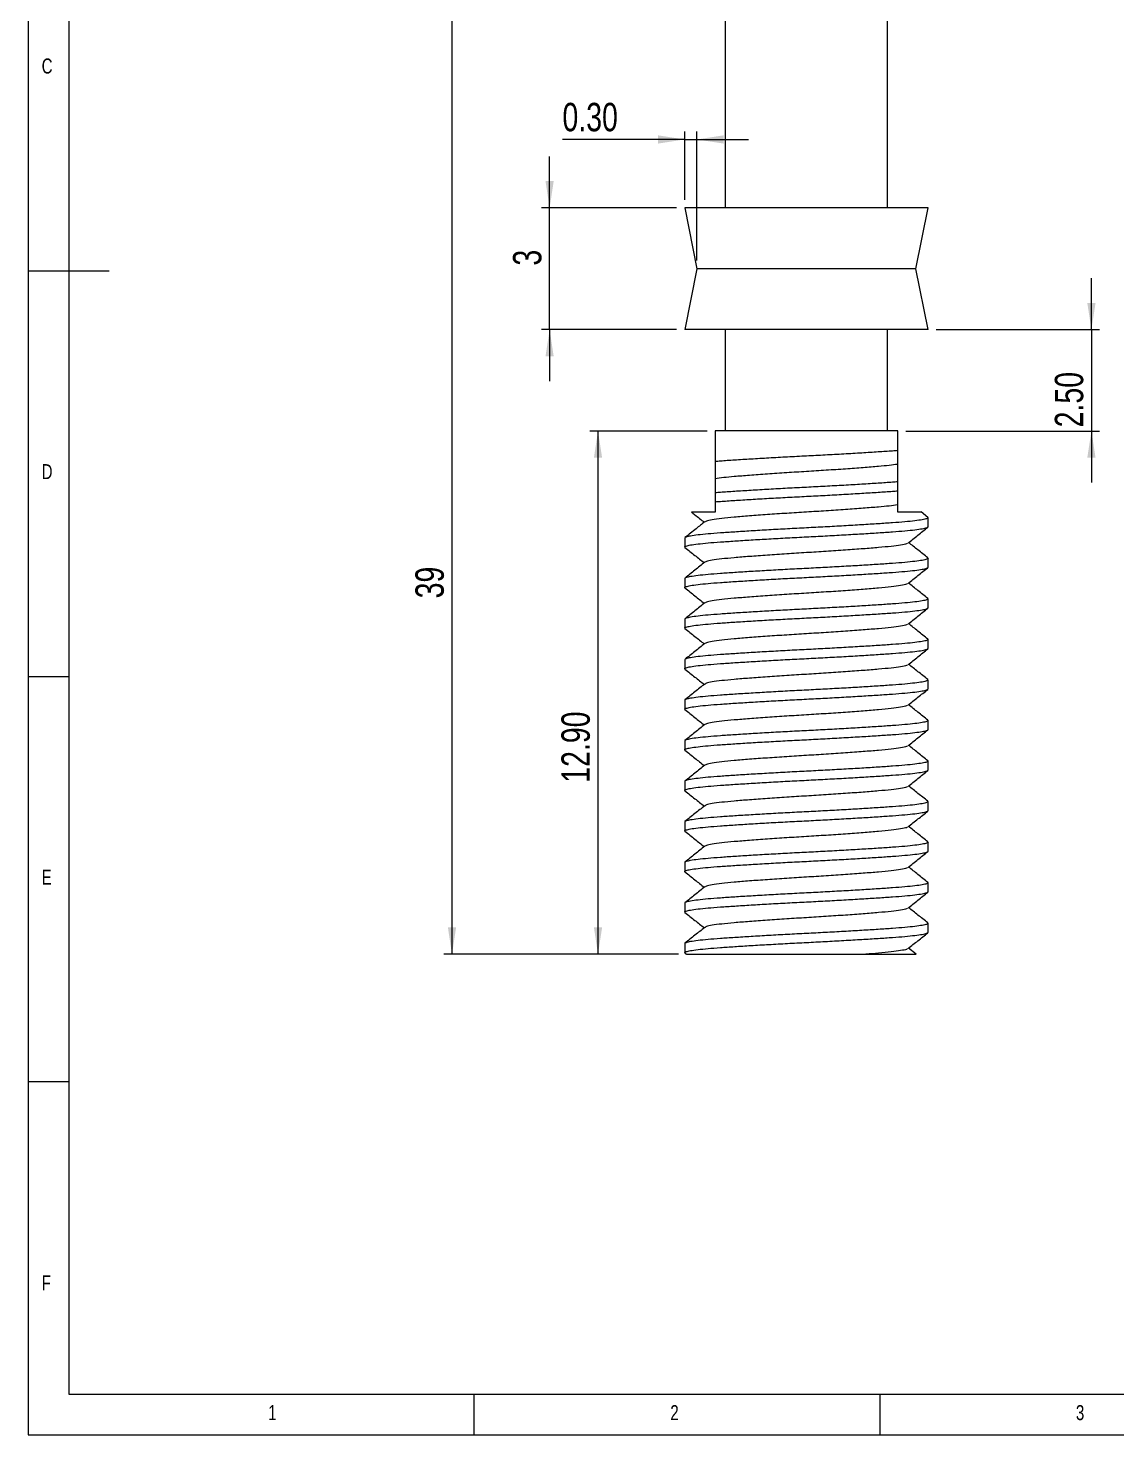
# Model space of a CAD drawing. Header units: millimetres. Extents: x 5 to 415, y 5 to 292.
# Drawn here: x 5 to 139.2, y 5 to 178.4 of the extents above; entities that cross this region are included whole.
import ezdxf

# ---------------------------------------------------------------- set-up
doc = ezdxf.new("R2010")
doc.units = ezdxf.units.MM
doc.styles.add('SLDTEXTSTYLE0', font='TXT', dxfattribs={"width": 0.75})
doc.dimstyles.new('SLDDIMSTYLE0', dxfattribs={"dimtxt": 3.5, "dimasz": 3.302, "dimexe": 0, "dimexo": 0.0625, "dimgap": 0.875, "dimtad": 1, "dimlfac": 0.2, "dimrnd": 1e-09, "dimzin": 4, "dimdsep": 46, "dimtxsty": 'SLDTEXTSTYLE0', "dimsah": 1, "dimcen": 0.09, "dimadec": 0, "dimazin": 1, "dimtfac": 1, "dimtofl": 0, "dimtmove": 0, "dimatfit": 3, "dimfxl": 1, "dimfrac": 2, "dimtolj": 1, "dimtzin": 12, "dimarcsym": 0})
doc.dimstyles.new('SLDDIMSTYLE1', dxfattribs={"dimtxt": 3.5, "dimasz": 3.302, "dimexe": 0, "dimexo": 0.0625, "dimgap": 0.875, "dimtad": 1, "dimlfac": 0.2, "dimrnd": 1e-09, "dimzin": 4, "dimdsep": 46, "dimtxsty": 'SLDTEXTSTYLE0', "dimsah": 1, "dimcen": 0.09, "dimadec": 0, "dimazin": 1, "dimtfac": 1, "dimtmove": 0, "dimatfit": 0, "dimfxl": 1, "dimfrac": 2, "dimtolj": 1, "dimtzin": 12, "dimarcsym": 0})
doc.dimstyles.new('SLDDIMSTYLE2', dxfattribs={"dimtxt": 3.5, "dimasz": 3.302, "dimexe": 0, "dimexo": 0.0625, "dimgap": 0.875, "dimtad": 1, "dimlfac": 0.2, "dimrnd": 1e-09, "dimzin": 12, "dimdsep": 46, "dimtxsty": 'SLDTEXTSTYLE0', "dimsah": 1, "dimcen": 0.09, "dimadec": 0, "dimazin": 3, "dimtfac": 1, "dimtmove": 0, "dimatfit": 0, "dimfxl": 1, "dimfrac": 2, "dimtolj": 1, "dimtzin": 12, "dimarcsym": 0})
doc.dimstyles.new('SLDDIMSTYLE3', dxfattribs={"dimtxt": 3.5, "dimasz": 3.302, "dimexe": 0, "dimexo": 0.0625, "dimgap": 0.875, "dimtad": 1, "dimlfac": 0.2, "dimrnd": 1e-09, "dimzin": 12, "dimdsep": 46, "dimtxsty": 'SLDTEXTSTYLE0', "dimsah": 1, "dimcen": 0.09, "dimadec": 0, "dimazin": 3, "dimtfac": 1, "dimtofl": 0, "dimtmove": 0, "dimatfit": 3, "dimfxl": 1, "dimfrac": 2, "dimtolj": 1, "dimtzin": 12, "dimarcsym": 0})

# ---------------------------------------------------------------- blocks, each defined once
blk = doc.blocks.new('_D')
at = {"color": 7, "linetype": 'Continuous', "lineweight": 0}
for p, q in [((88.69, 128.75), (74.25, 128.75)), ((75.25, 128.75), (75.25, 64.25)), ((85.16, 64.25), (74.25, 64.25))]:
    blk.add_line(p, q, dxfattribs=at)
for points in [[(75.25, 128.75), (74.75, 125.45), (75.76, 125.45)], [(75.25, 64.25), (75.76, 67.55), (74.75, 67.55)]]:
    blk.add_solid(points, dxfattribs=at)
at = {"color": 7, "linetype": 'Continuous', "lineweight": 0, "insert": (70.74, 85.39, -9.15), "char_height": 3.5, "attachment_point": 1, "rotation": 90, "style": 'SLDTEXTSTYLE0'}
blk.add_mtext('12.90', dxfattribs=at)
blk = doc.blocks.new('_D_1')
at = {"color": 7, "linetype": 'Continuous', "lineweight": 0}
for p, q in [((136.08, 141.25), (136.08, 147.6)), ((116.94, 141.25), (137.08, 141.25)), ((136.08, 141.25), (136.08, 128.75)), ((113.19, 128.75), (137.08, 128.75)), ((136.08, 128.75), (136.08, 122.4))]:
    blk.add_line(p, q, dxfattribs=at)
for points in [[(136.08, 141.25), (136.59, 144.55), (135.57, 144.55)], [(136.08, 128.75), (135.57, 125.45), (136.59, 125.45)]]:
    blk.add_solid(points, dxfattribs=at)
at = {"color": 7, "linetype": 'Continuous', "lineweight": 0, "insert": (131.57, 129.2, -9.15), "char_height": 3.5, "attachment_point": 1, "rotation": 90, "style": 'SLDTEXTSTYLE0'}
blk.add_mtext('2.50', dxfattribs=at)
blk = doc.blocks.new('_D_2')
at = {"color": 7, "linetype": 'Continuous', "lineweight": 0}
for p, q in [((69.29, 156.25), (69.29, 162.6)), ((84.94, 156.25), (68.29, 156.25)), ((69.29, 141.25), (69.29, 156.25)), ((84.94, 141.25), (68.29, 141.25)), ((69.29, 141.25), (69.29, 134.9))]:
    blk.add_line(p, q, dxfattribs=at)
for points in [[(69.29, 156.25), (69.79, 159.55), (68.78, 159.55)], [(69.29, 141.25), (68.78, 137.95), (69.79, 137.95)]]:
    blk.add_solid(points, dxfattribs=at)
at = {"color": 7, "linetype": 'Continuous', "lineweight": 0, "insert": (64.77, 149.14, -9.15), "char_height": 3.5, "attachment_point": 1, "rotation": 90, "style": 'SLDTEXTSTYLE0'}
blk.add_mtext('3', dxfattribs=at)
blk = doc.blocks.new('_D_3')
at = {"color": 7, "linetype": 'Continuous', "lineweight": 0}
for p, q in [((85.94, 157.25), (85.94, 165.69)), ((87.44, 149.75), (87.44, 165.69)), ((85.94, 164.69), (70.87, 164.69)), ((85.94, 164.69), (87.44, 164.69)), ((87.44, 164.69), (93.79, 164.69))]:
    blk.add_line(p, q, dxfattribs=at)
for points in [[(85.94, 164.69), (82.64, 165.2), (82.64, 164.18)], [(87.44, 164.69), (90.75, 164.18), (90.75, 165.2)]]:
    blk.add_solid(points, dxfattribs=at)
at = {"color": 7, "linetype": 'Continuous', "lineweight": 0, "insert": (70.87, 169.2, -9.15), "char_height": 3.5, "attachment_point": 1, "style": 'SLDTEXTSTYLE0'}
blk.add_mtext('0.30', dxfattribs=at)
blk = doc.blocks.new('_D_5')
at = {"color": 7, "linetype": 'Continuous', "lineweight": 0}
for p, q in [((88.94, 259.25), (56.25, 259.25)), ((57.25, 259.25), (57.25, 64.25)), ((85.16, 64.25), (56.25, 64.25))]:
    blk.add_line(p, q, dxfattribs=at)
for points in [[(57.25, 259.25), (56.75, 255.95), (57.76, 255.95)], [(57.25, 64.25), (57.76, 67.55), (56.75, 67.55)]]:
    blk.add_solid(points, dxfattribs=at)
at = {"color": 7, "linetype": 'Continuous', "lineweight": 0, "insert": (52.74, 108.12, -9.15), "char_height": 3.5, "attachment_point": 1, "rotation": 90, "style": 'SLDTEXTSTYLE0'}
blk.add_mtext('39', dxfattribs=at)

msp = doc.modelspace()

# ---------------------------------------------------------------- linework, layer by layer
at = {"color": 7, "linetype": 'Continuous', "lineweight": 0}
for p, q in [((5, 292), (5, 5)), ((10, 287), (10, 10)), ((5, 148.5), (15, 148.5)), ((5, 98.5), (10, 98.5)), ((10, 48.5), (5, 48.5)), ((10, 10), (410, 10)), ((60, 5), (60, 10)), ((110, 10), (110, 5)), ((5, 5), (415, 5))]:
    msp.add_line(p, q, dxfattribs=at)
at = {"color": 7, "linetype": 'Continuous', "lineweight": 15}
for p, q in [((90.944, 258.253), (90.944, 156.253)), ((110.944, 156.253), (110.944, 258.253)), ((85.944, 156.253), (87.444, 148.753)), ((115.944, 156.253), (85.944, 156.253)), ((114.444, 148.753), (115.944, 156.253)), ((87.444, 148.753), (85.944, 141.253)), ((114.444, 148.753), (87.444, 148.753)), ((115.944, 141.253), (114.444, 148.753)), ((115.944, 141.253), (85.944, 141.253)), ((90.944, 141.253), (90.944, 128.753)), ((110.944, 128.753), (110.944, 141.253)), ((112.194, 128.753), (89.694, 128.753)), ((89.694, 128.753), (89.694, 125.028)), ((112.194, 126.373), (112.194, 128.753)), ((112.194, 121.373), (112.194, 122.478)), ((89.694, 121.132), (89.694, 120.028)), ((112.194, 118.753), (112.194, 119.634)), ((115.914, 118.103), (115.085, 118.767)), ((115.944, 116.95), (115.944, 118.055)), ((85.944, 115.555), (85.944, 114.45)), ((115.944, 111.95), (115.944, 113.055)), ((85.944, 110.555), (85.944, 109.45)), ((115.944, 106.95), (115.944, 108.055)), ((85.944, 105.555), (85.944, 104.45)), ((115.944, 101.95), (115.944, 103.055)), ((85.944, 100.555), (85.944, 99.45)), ((115.944, 96.95), (115.944, 98.055)), ((85.944, 95.555), (85.944, 94.45)), ((115.944, 91.95), (115.944, 93.055)), ((85.944, 90.555), (85.944, 89.45)), ((115.944, 86.95), (115.944, 88.055)), ((85.944, 85.555), (85.944, 84.45)), ((115.944, 81.95), (115.944, 83.055)), ((85.944, 80.555), (85.944, 79.45)), ((115.944, 76.95), (115.944, 78.055)), ((85.944, 75.555), (85.944, 74.45)), ((115.944, 71.95), (115.944, 73.055)), ((85.944, 70.555), (85.944, 69.45)), ((115.944, 66.95), (115.944, 68.055)), ((85.944, 65.555), (85.944, 64.45)), ((85.99, 64.39), (86.178, 64.239)), ((114.464, 64.265), (113.545, 65.003))]:
    msp.add_line(p, q, dxfattribs=at)
for points, knots in [([(89.694, 125.028), (89.905, 125.044), (90.641, 125.099), (92.081, 125.196), (94.096, 125.323), (96.298, 125.453), (98.602, 125.58), (100.944, 125.7), (103.285, 125.82), (105.589, 125.948), (107.791, 126.078), (109.806, 126.205), (111.246, 126.302), (111.982, 126.357), (112.194, 126.373)], [0, 0, 0, 0, 0.0369711, 0.1284221, 0.2216009, 0.3153702, 0.408549, 0.5, 0.591451, 0.6846298, 0.7783991, 0.8715779, 0.9630289, 1, 1, 1, 1]), ([(89.694, 125.028), (89.694, 124.755), (89.694, 124.227), (89.694, 123.5), (89.694, 123.081), (89.694, 122.871)], [0, 0, 0, 0, 0.3479972, 0.6736927, 1, 1, 1, 1]), ([(112.194, 124.634), (112.194, 124.807), (112.194, 125.134), (112.194, 125.732), (112.194, 126.159), (112.194, 126.373)], [0, 0, 0, 0, 0.3608198, 0.6800415, 1, 1, 1, 1]), ([(112.194, 124.634), (111.86, 124.59), (111.198, 124.502), (109.77, 124.369), (107.977, 124.226), (105.783, 124.065), (103.403, 123.904), (100.944, 123.753), (98.484, 123.602), (96.104, 123.44), (93.91, 123.279), (92.117, 123.136), (90.689, 123.004), (90.027, 122.916), (89.694, 122.871)], [0, 0, 0, 0, 0.073692, 0.1460001, 0.2336346, 0.323, 0.4123655, 0.5, 0.5876345, 0.677, 0.7663654, 0.8539999, 0.926308, 1, 1, 1, 1]), ([(112.194, 122.478), (112.194, 122.75), (112.194, 123.278), (112.194, 124.006), (112.194, 124.424), (112.194, 124.634)], [0, 0, 0, 0, 0.3479972, 0.6736927, 1, 1, 1, 1]), ([(89.694, 122.871), (89.694, 122.698), (89.694, 122.372), (89.694, 121.774), (89.694, 121.346), (89.694, 121.132)], [0, 0, 0, 0, 0.3608198, 0.6800415, 1, 1, 1, 1]), ([(112.194, 122.478), (111.982, 122.462), (111.246, 122.406), (109.806, 122.31), (107.791, 122.182), (105.589, 122.053), (103.285, 121.925), (100.944, 121.805), (98.602, 121.685), (96.298, 121.557), (94.096, 121.428), (92.081, 121.3), (90.641, 121.203), (89.905, 121.148), (89.694, 121.132)], [0, 0, 0, 0, 0.0369711, 0.1284221, 0.2216009, 0.3153702, 0.408549, 0.5, 0.591451, 0.6846298, 0.7783991, 0.8715779, 0.9630289, 1, 1, 1, 1]), ([(89.694, 120.028), (89.905, 120.044), (90.641, 120.099), (92.081, 120.196), (94.096, 120.323), (96.298, 120.453), (98.602, 120.58), (100.944, 120.7), (103.285, 120.82), (105.589, 120.948), (107.791, 121.078), (109.806, 121.205), (111.246, 121.302), (111.982, 121.357), (112.194, 121.373)], [0, 0, 0, 0, 0.0369711, 0.1284221, 0.2216009, 0.3153702, 0.408549, 0.5, 0.591451, 0.6846298, 0.7783991, 0.8715779, 0.9630289, 1, 1, 1, 1]), ([(89.694, 120.028), (89.694, 119.807), (89.694, 119.365), (89.694, 118.957), (89.694, 118.753)], [0, 0, 0, 0, 0.4998091, 1, 1, 1, 1]), ([(112.194, 119.634), (112.194, 119.807), (112.194, 120.134), (112.194, 120.732), (112.194, 121.159), (112.194, 121.373)], [0, 0, 0, 0, 0.3608198, 0.6800415, 1, 1, 1, 1]), ([(115.87, 118.104), (115.901, 118.088), (116.007, 118.031), (115.808, 117.935), (115.276, 117.807), (114.359, 117.678), (113.12, 117.55), (111.593, 117.43), (109.808, 117.31), (107.791, 117.182), (105.589, 117.053), (103.285, 116.925), (100.944, 116.805), (98.602, 116.685), (96.298, 116.557), (94.096, 116.428), (92.079, 116.3), (90.294, 116.18), (88.768, 116.06), (87.526, 115.932), (86.619, 115.803), (86.049, 115.675), (85.978, 115.595), (85.944, 115.555)], [0, 0, 0, 0, 0.0197412, 0.06814297, 0.11745917, 0.16708793, 0.21640413, 0.2648059, 0.31320767, 0.36252387, 0.41215263, 0.46146883, 0.5098706, 0.55827237, 0.60758857, 0.65721733, 0.70653353, 0.7549353, 0.80333707, 0.85265327, 0.90228203, 0.95159823, 1, 1, 1, 1]), ([(86.788, 118.749), (86.924, 118.64), (87.442, 118.225), (87.96, 117.809), (88.342, 117.503)], [0, 0, 0, 0, 0.2614968, 1, 1, 1, 1]), ([(89.694, 118.753), (89.254, 118.753), (88.363, 118.753), (87.463, 118.753), (86.882, 118.753), (86.822, 118.753), (86.792, 118.753)], [0, 0, 0, 0, 0.2491225, 0.5054693, 0.7546033, 1, 1, 1, 1]), ([(112.194, 119.634), (111.86, 119.59), (111.198, 119.502), (109.77, 119.369), (107.977, 119.226), (105.783, 119.065), (103.403, 118.904), (100.944, 118.753), (98.484, 118.602), (96.104, 118.44), (93.911, 118.279), (92.003, 118.128), (90.43, 117.976), (89.272, 117.815), (88.592, 117.675), (88.505, 117.593), (88.472, 117.563)], [0, 0, 0, 0, 0.0628082, 0.12443683, 0.1991283, 0.27529508, 0.35146186, 0.42615334, 0.50084481, 0.57701159, 0.65317837, 0.72786985, 0.80256132, 0.8787281, 0.95489488, 1, 1, 1, 1]), ([(115.074, 118.753), (115.083, 118.753), (115.146, 118.753), (114.862, 118.753), (114.227, 118.753), (113.311, 118.753), (112.568, 118.753), (112.194, 118.753)], [0, 0, 0, 0, 0.0462258, 0.3098869, 0.5820236, 0.7889769, 1, 1, 1, 1]), ([(86.018, 114.401), (85.987, 114.418), (85.88, 114.474), (86.079, 114.57), (86.611, 114.698), (87.528, 114.828), (88.767, 114.956), (90.294, 115.075), (92.079, 115.195), (94.096, 115.323), (96.298, 115.453), (98.602, 115.58), (100.944, 115.7), (103.285, 115.82), (105.589, 115.948), (107.791, 116.078), (109.808, 116.205), (111.593, 116.325), (113.12, 116.445), (114.362, 116.573), (115.268, 116.703), (115.838, 116.83), (115.909, 116.911), (115.944, 116.95)], [0, 0, 0, 0, 0.0198563, 0.0682524, 0.1175628, 0.1671857, 0.2164961, 0.2648922, 0.3132883, 0.3625987, 0.4122217, 0.4615321, 0.5099282, 0.5583242, 0.6076347, 0.6572576, 0.706568, 0.7549641, 0.8033602, 0.8526706, 0.9022935, 0.9516039, 1, 1, 1, 1]), ([(88.416, 117.562), (88.06, 117.276), (87.246, 116.624), (86.433, 115.971), (85.975, 115.604)], [0, 0, 0, 0, 0.4375407, 1, 1, 1, 1]), ([(113.473, 114.945), (113.879, 115.271), (114.693, 115.923), (115.506, 116.576), (115.913, 116.902)], [0, 0, 0, 0, 0.4999358, 1, 1, 1, 1]), ([(113.417, 114.944), (113.384, 114.913), (113.297, 114.831), (112.616, 114.69), (111.458, 114.529), (109.884, 114.378), (107.976, 114.227), (105.784, 114.065), (103.403, 113.904), (100.944, 113.753), (98.484, 113.602), (96.104, 113.44), (93.911, 113.279), (92.003, 113.128), (90.43, 112.976), (89.272, 112.815), (88.594, 112.675), (88.507, 112.594), (88.475, 112.565)], [0, 0, 0, 0, 0.0397062, 0.1061012, 0.1724962, 0.2376051, 0.3027141, 0.3691091, 0.4355041, 0.500613, 0.565722, 0.6321169, 0.6985119, 0.7636209, 0.8287298, 0.8951248, 0.9615198, 1, 1, 1, 1]), ([(115.914, 113.103), (115.507, 113.43), (114.717, 114.063), (113.928, 114.696), (113.545, 115.003)], [0, 0, 0, 0, 0.5154533, 1, 1, 1, 1]), ([(115.87, 113.104), (115.901, 113.088), (116.007, 113.031), (115.808, 112.935), (115.276, 112.807), (114.359, 112.678), (113.12, 112.55), (111.593, 112.43), (109.808, 112.31), (107.791, 112.182), (105.589, 112.053), (103.285, 111.925), (100.944, 111.805), (98.602, 111.685), (96.298, 111.557), (94.096, 111.428), (92.079, 111.3), (90.294, 111.18), (88.768, 111.06), (87.526, 110.932), (86.619, 110.803), (86.049, 110.675), (85.978, 110.595), (85.944, 110.555)], [0, 0, 0, 0, 0.0198296, 0.068227, 0.1175388, 0.1671631, 0.2164748, 0.2648722, 0.3132696, 0.3625814, 0.4122056, 0.4615174, 0.5099148, 0.5583122, 0.607624, 0.6572482, 0.70656, 0.7549574, 0.8033548, 0.8526666, 0.9022908, 0.9516026, 1, 1, 1, 1]), ([(85.974, 114.402), (86.381, 114.076), (87.17, 113.443), (87.96, 112.81), (88.342, 112.503)], [0, 0, 0, 0, 0.515391, 1, 1, 1, 1]), ([(86.017, 109.401), (85.987, 109.418), (85.88, 109.474), (86.079, 109.57), (86.611, 109.698), (87.528, 109.828), (88.767, 109.956), (90.294, 110.075), (92.079, 110.195), (94.096, 110.323), (96.298, 110.453), (98.602, 110.58), (100.944, 110.7), (103.285, 110.82), (105.589, 110.948), (107.791, 111.078), (109.808, 111.205), (111.593, 111.325), (113.12, 111.445), (114.362, 111.573), (115.268, 111.703), (115.838, 111.83), (115.909, 111.911), (115.944, 111.95)], [0, 0, 0, 0, 0.0197978, 0.0681967, 0.1175101, 0.167136, 0.2164493, 0.2648483, 0.3132473, 0.3625607, 0.4121865, 0.4614999, 0.5098989, 0.5582979, 0.6076112, 0.6572371, 0.7065505, 0.7549494, 0.8033484, 0.8526618, 0.9022877, 0.951601, 1, 1, 1, 1]), ([(88.418, 112.564), (88.011, 112.237), (87.198, 111.585), (86.384, 110.932), (85.977, 110.606)], [0, 0, 0, 0, 0.499935, 1, 1, 1, 1]), ([(113.473, 109.945), (113.879, 110.271), (114.693, 110.923), (115.507, 111.576), (115.913, 111.902)], [0, 0, 0, 0, 0.4999356, 1, 1, 1, 1]), ([(85.974, 109.402), (86.381, 109.076), (87.17, 108.443), (87.96, 107.81), (88.342, 107.503)], [0, 0, 0, 0, 0.5153733, 1, 1, 1, 1]), ([(113.417, 109.944), (113.384, 109.913), (113.297, 109.831), (112.616, 109.69), (111.458, 109.529), (109.884, 109.378), (107.976, 109.227), (105.784, 109.065), (103.403, 108.904), (100.944, 108.753), (98.484, 108.602), (96.104, 108.44), (93.911, 108.279), (92.003, 108.128), (90.43, 107.976), (89.272, 107.815), (88.594, 107.675), (88.507, 107.594), (88.475, 107.565)], [0, 0, 0, 0, 0.03971773, 0.10611399, 0.17251026, 0.23762046, 0.30273067, 0.36912693, 0.43552319, 0.5006334, 0.56574361, 0.63213987, 0.69853613, 0.76364634, 0.82875655, 0.89515281, 0.96154907, 1, 1, 1, 1]), ([(115.913, 108.104), (115.506, 108.43), (114.717, 109.063), (113.928, 109.696), (113.545, 110.003)], [0, 0, 0, 0, 0.5155402, 1, 1, 1, 1]), ([(115.869, 108.105), (115.9, 108.088), (116.007, 108.031), (115.808, 107.935), (115.276, 107.807), (114.359, 107.678), (113.12, 107.55), (111.593, 107.43), (109.808, 107.31), (107.791, 107.182), (105.589, 107.053), (103.285, 106.925), (100.944, 106.805), (98.602, 106.685), (96.298, 106.557), (94.096, 106.428), (92.079, 106.3), (90.294, 106.18), (88.768, 106.06), (87.526, 105.932), (86.619, 105.803), (86.049, 105.675), (85.978, 105.595), (85.944, 105.555)], [0, 0, 0, 0, 0.01995996, 0.06835093, 0.11765613, 0.16727381, 0.216579, 0.26496997, 0.31336094, 0.36266614, 0.41228382, 0.46158901, 0.50997998, 0.55837095, 0.60767615, 0.65729383, 0.70659902, 0.75498999, 0.80338096, 0.85268616, 0.90230383, 0.95160903, 1, 1, 1, 1]), ([(88.418, 107.564), (88.012, 107.237), (87.198, 106.585), (86.385, 105.933), (85.978, 105.606)], [0, 0, 0, 0, 0.4999364, 1, 1, 1, 1]), ([(86.017, 104.401), (85.986, 104.418), (85.88, 104.474), (86.079, 104.57), (86.611, 104.698), (87.528, 104.828), (88.767, 104.956), (90.294, 105.075), (92.079, 105.195), (94.096, 105.323), (96.298, 105.453), (98.602, 105.58), (100.944, 105.7), (103.285, 105.82), (105.589, 105.948), (107.791, 106.078), (109.808, 106.205), (111.593, 106.325), (113.12, 106.445), (114.362, 106.573), (115.268, 106.703), (115.838, 106.83), (115.909, 106.911), (115.944, 106.95)], [0, 0, 0, 0, 0.0197743, 0.0681745, 0.117489, 0.1671161, 0.2164306, 0.2648308, 0.3132309, 0.3625454, 0.4121725, 0.461487, 0.5098872, 0.5582873, 0.6076018, 0.6572289, 0.7065434, 0.7549436, 0.8033437, 0.8526583, 0.9022853, 0.9515999, 1, 1, 1, 1]), ([(113.472, 104.944), (113.879, 105.27), (114.692, 105.923), (115.506, 106.575), (115.913, 106.902)], [0, 0, 0, 0, 0.499935, 1, 1, 1, 1]), ([(85.974, 104.402), (86.38, 104.076), (87.17, 103.443), (87.96, 102.81), (88.342, 102.503)], [0, 0, 0, 0, 0.5153795, 1, 1, 1, 1]), ([(113.416, 104.943), (113.383, 104.913), (113.296, 104.831), (112.616, 104.69), (111.458, 104.529), (109.884, 104.378), (107.976, 104.227), (105.784, 104.065), (103.403, 103.904), (100.944, 103.753), (98.484, 103.602), (96.104, 103.44), (93.911, 103.279), (92.003, 103.128), (90.43, 102.976), (89.272, 102.815), (88.593, 102.675), (88.506, 102.594), (88.474, 102.564)], [0, 0, 0, 0, 0.03955187, 0.1059334, 0.17231493, 0.23741068, 0.30250644, 0.36888797, 0.4352695, 0.50036525, 0.56546101, 0.63184254, 0.69822407, 0.76331982, 0.82841558, 0.89479711, 0.96117863, 1, 1, 1, 1]), ([(115.913, 103.104), (115.506, 103.43), (114.717, 104.063), (113.927, 104.696), (113.545, 105.003)], [0, 0, 0, 0, 0.5156015, 1, 1, 1, 1]), ([(115.869, 103.105), (115.9, 103.088), (116.007, 103.031), (115.808, 102.935), (115.276, 102.807), (114.359, 102.678), (113.12, 102.55), (111.593, 102.43), (109.808, 102.31), (107.791, 102.182), (105.589, 102.053), (103.285, 101.925), (100.944, 101.805), (98.602, 101.685), (96.298, 101.557), (94.096, 101.428), (92.079, 101.3), (90.294, 101.18), (88.768, 101.06), (87.526, 100.932), (86.619, 100.803), (86.049, 100.675), (85.978, 100.595), (85.944, 100.555)], [0, 0, 0, 0, 0.02007899, 0.06846409, 0.11776329, 0.16737494, 0.21667415, 0.26505924, 0.31344434, 0.36274354, 0.4123552, 0.4616544, 0.5100395, 0.55842459, 0.6077238, 0.65733545, 0.70663465, 0.75501975, 0.80340484, 0.85270405, 0.9023157, 0.95161491, 1, 1, 1, 1]), ([(88.417, 102.563), (88.011, 102.237), (87.197, 101.584), (86.384, 100.932), (85.977, 100.606)], [0, 0, 0, 0, 0.4999391, 1, 1, 1, 1]), ([(86.017, 99.401), (85.986, 99.418), (85.88, 99.474), (86.079, 99.57), (86.611, 99.698), (87.528, 99.828), (88.767, 99.956), (90.294, 100.075), (92.079, 100.195), (94.096, 100.323), (96.298, 100.453), (98.602, 100.58), (100.944, 100.7), (103.285, 100.82), (105.589, 100.948), (107.791, 101.078), (109.808, 101.205), (111.593, 101.325), (113.12, 101.445), (114.362, 101.573), (115.268, 101.703), (115.838, 101.83), (115.909, 101.911), (115.944, 101.95)], [0, 0, 0, 0, 0.0197806, 0.0681804, 0.1174946, 0.1671214, 0.2164356, 0.2648354, 0.3132353, 0.3625495, 0.4121762, 0.4614905, 0.5098903, 0.5582901, 0.6076043, 0.6572311, 0.7065453, 0.7549451, 0.803345, 0.8526592, 0.902286, 0.9516002, 1, 1, 1, 1]), ([(113.472, 99.944), (113.879, 100.27), (114.692, 100.923), (115.506, 101.575), (115.913, 101.901)], [0, 0, 0, 0, 0.4999347, 1, 1, 1, 1]), ([(85.974, 99.402), (86.381, 99.076), (87.17, 98.443), (87.96, 97.81), (88.342, 97.503)], [0, 0, 0, 0, 0.5154007, 1, 1, 1, 1]), ([(113.416, 99.943), (113.383, 99.912), (113.296, 99.831), (112.616, 99.69), (111.458, 99.529), (109.884, 99.378), (107.976, 99.227), (105.784, 99.065), (103.403, 98.904), (100.944, 98.753), (98.484, 98.602), (96.104, 98.44), (93.911, 98.279), (92.003, 98.128), (90.43, 97.976), (89.272, 97.815), (88.591, 97.674), (88.504, 97.593), (88.472, 97.562)], [0, 0, 0, 0, 0.0394078, 0.105758, 0.1721081, 0.2371731, 0.302238, 0.3685881, 0.4349383, 0.5000032, 0.5650682, 0.6314183, 0.6977684, 0.7628334, 0.8278983, 0.8942485, 0.9605986, 1, 1, 1, 1]), ([(115.913, 98.104), (115.506, 98.43), (114.716, 99.063), (113.927, 99.696), (113.545, 100.003)], [0, 0, 0, 0, 0.515579, 1, 1, 1, 1]), ([(115.869, 98.105), (115.9, 98.088), (116.007, 98.031), (115.808, 97.935), (115.276, 97.807), (114.359, 97.678), (113.12, 97.55), (111.593, 97.43), (109.808, 97.31), (107.791, 97.182), (105.589, 97.053), (103.285, 96.925), (100.944, 96.805), (98.602, 96.685), (96.298, 96.557), (94.096, 96.428), (92.079, 96.3), (90.294, 96.18), (88.768, 96.06), (87.526, 95.932), (86.619, 95.803), (86.049, 95.675), (85.978, 95.595), (85.944, 95.555)], [0, 0, 0, 0, 0.0201419, 0.0685239, 0.11782, 0.1674284, 0.2167245, 0.2651064, 0.3134884, 0.3627845, 0.4123929, 0.461689, 0.510071, 0.558453, 0.607749, 0.6573575, 0.7066535, 0.7550355, 0.8034175, 0.8527135, 0.902322, 0.951618, 1, 1, 1, 1]), ([(88.415, 97.561), (88.009, 97.235), (87.195, 96.583), (86.382, 95.93), (85.975, 95.604)], [0, 0, 0, 0, 0.4999377, 1, 1, 1, 1]), ([(86.017, 94.401), (85.987, 94.418), (85.88, 94.474), (86.079, 94.57), (86.611, 94.698), (87.528, 94.828), (88.767, 94.956), (90.294, 95.075), (92.079, 95.195), (94.096, 95.323), (96.298, 95.453), (98.602, 95.58), (100.944, 95.7), (103.285, 95.82), (105.589, 95.948), (107.791, 96.078), (109.808, 96.205), (111.593, 96.325), (113.12, 96.445), (114.362, 96.573), (115.268, 96.703), (115.838, 96.83), (115.909, 96.911), (115.944, 96.95)], [0, 0, 0, 0, 0.0198107, 0.0682091, 0.1175218, 0.167147, 0.2164597, 0.2648581, 0.3132564, 0.3625691, 0.4121943, 0.461507, 0.5099054, 0.5583037, 0.6076164, 0.6572416, 0.7065543, 0.7549527, 0.803351, 0.8526637, 0.902289, 0.9516017, 1, 1, 1, 1]), ([(113.472, 94.944), (113.878, 95.27), (114.692, 95.923), (115.506, 96.575), (115.912, 96.901)], [0, 0, 0, 0, 0.4999348, 1, 1, 1, 1]), ([(85.974, 94.402), (86.381, 94.076), (87.17, 93.443), (87.96, 92.81), (88.342, 92.503)], [0, 0, 0, 0, 0.515432, 1, 1, 1, 1]), ([(113.415, 94.943), (113.383, 94.912), (113.296, 94.831), (112.615, 94.69), (111.458, 94.529), (109.884, 94.378), (107.976, 94.227), (105.784, 94.065), (103.403, 93.904), (100.944, 93.753), (98.484, 93.602), (96.104, 93.44), (93.911, 93.279), (92.003, 93.128), (90.43, 92.976), (89.272, 92.815), (88.591, 92.674), (88.503, 92.592), (88.471, 92.562)], [0, 0, 0, 0, 0.03931969, 0.10565649, 0.17199329, 0.23704518, 0.30209708, 0.36843388, 0.43477068, 0.49982257, 0.56487447, 0.63121127, 0.69754807, 0.76259996, 0.82765186, 0.89398866, 0.96032546, 1, 1, 1, 1]), ([(115.913, 93.104), (115.506, 93.43), (114.717, 94.063), (113.928, 94.696), (113.545, 95.003)], [0, 0, 0, 0, 0.5154327, 1, 1, 1, 1]), ([(86.017, 89.401), (85.987, 89.418), (85.88, 89.474), (86.079, 89.57), (86.611, 89.698), (87.528, 89.828), (88.767, 89.956), (90.294, 90.075), (92.079, 90.195), (94.096, 90.323), (96.298, 90.453), (98.602, 90.58), (100.944, 90.7), (103.285, 90.82), (105.589, 90.948), (107.791, 91.078), (109.808, 91.205), (111.593, 91.325), (113.12, 91.445), (114.362, 91.573), (115.268, 91.703), (115.838, 91.83), (115.909, 91.911), (115.944, 91.95)], [0, 0, 0, 0, 0.0198475, 0.0682441, 0.1175549, 0.1671783, 0.2164891, 0.2648856, 0.3132822, 0.362593, 0.4122164, 0.4615272, 0.5099238, 0.5583203, 0.6076311, 0.6572545, 0.7065654, 0.7549619, 0.8033584, 0.8526693, 0.9022926, 0.9516035, 1, 1, 1, 1]), ([(115.869, 93.105), (115.9, 93.088), (116.007, 93.031), (115.808, 92.935), (115.276, 92.807), (114.359, 92.678), (113.12, 92.55), (111.593, 92.43), (109.808, 92.31), (107.791, 92.182), (105.589, 92.053), (103.285, 91.925), (100.944, 91.805), (98.602, 91.685), (96.298, 91.557), (94.096, 91.428), (92.079, 91.3), (90.294, 91.18), (88.768, 91.06), (87.526, 90.932), (86.619, 90.803), (86.049, 90.675), (85.978, 90.595), (85.944, 90.555)], [0, 0, 0, 0, 0.0199559, 0.0683471, 0.1176525, 0.1672704, 0.2165758, 0.264967, 0.3133581, 0.3626635, 0.4122814, 0.4615868, 0.509978, 0.5583691, 0.6076745, 0.6572924, 0.7065978, 0.754989, 0.8033802, 0.8526856, 0.9023034, 0.9516088, 1, 1, 1, 1]), ([(88.415, 92.561), (88.008, 92.235), (87.194, 91.582), (86.381, 90.93), (85.974, 90.603)], [0, 0, 0, 0, 0.4999342, 1, 1, 1, 1]), ([(113.47, 89.942), (113.875, 90.267), (114.689, 90.92), (115.503, 91.573), (115.912, 91.901)], [0, 0, 0, 0, 0.4978083, 1, 1, 1, 1]), ([(85.974, 89.402), (86.381, 89.076), (87.17, 88.443), (87.96, 87.81), (88.342, 87.503)], [0, 0, 0, 0, 0.5154631, 1, 1, 1, 1]), ([(113.413, 89.941), (113.381, 89.912), (113.294, 89.83), (112.615, 89.69), (111.458, 89.529), (109.884, 89.378), (107.976, 89.227), (105.784, 89.065), (103.403, 88.904), (100.944, 88.753), (98.484, 88.602), (96.104, 88.44), (93.911, 88.279), (92.003, 88.128), (90.43, 87.976), (89.272, 87.815), (88.591, 87.674), (88.503, 87.592), (88.471, 87.562)], [0, 0, 0, 0, 0.0387922, 0.1051636, 0.171535, 0.2366208, 0.3017067, 0.3680781, 0.4344495, 0.4995354, 0.5646212, 0.6309926, 0.6973641, 0.7624499, 0.8275357, 0.8939072, 0.9602786, 1, 1, 1, 1]), ([(115.913, 88.104), (115.506, 88.43), (114.717, 89.063), (113.928, 89.696), (113.545, 90.003)], [0, 0, 0, 0, 0.5154439, 1, 1, 1, 1]), ([(86.018, 84.401), (85.987, 84.418), (85.88, 84.474), (86.079, 84.57), (86.611, 84.698), (87.528, 84.828), (88.767, 84.956), (90.294, 85.075), (92.079, 85.195), (94.096, 85.323), (96.298, 85.453), (98.602, 85.58), (100.944, 85.7), (103.285, 85.82), (105.589, 85.948), (107.791, 86.078), (109.808, 86.205), (111.593, 86.325), (113.12, 86.445), (114.362, 86.573), (115.268, 86.703), (115.838, 86.83), (115.909, 86.911), (115.944, 86.95)], [0, 0, 0, 0, 0.0198921, 0.0682864, 0.117595, 0.1672162, 0.2165248, 0.2649191, 0.3133134, 0.362622, 0.4122431, 0.4615517, 0.5099461, 0.5583404, 0.607649, 0.6572701, 0.7065787, 0.754973, 0.8033674, 0.852676, 0.9022971, 0.9516057, 1, 1, 1, 1]), ([(115.869, 88.105), (115.9, 88.088), (116.007, 88.031), (115.808, 87.935), (115.276, 87.807), (114.359, 87.678), (113.12, 87.55), (111.593, 87.43), (109.808, 87.31), (107.791, 87.182), (105.589, 87.053), (103.285, 86.925), (100.944, 86.805), (98.602, 86.685), (96.298, 86.557), (94.096, 86.428), (92.079, 86.3), (90.294, 86.18), (88.768, 86.06), (87.526, 85.932), (86.619, 85.803), (86.049, 85.675), (85.978, 85.595), (85.944, 85.555)], [0, 0, 0, 0, 0.0199638, 0.0683546, 0.1176596, 0.1672771, 0.2165821, 0.2649728, 0.3133636, 0.3626686, 0.4122861, 0.4615911, 0.5099819, 0.5583727, 0.6076777, 0.6572952, 0.7066002, 0.7549909, 0.8033817, 0.8526867, 0.9023042, 0.9516092, 1, 1, 1, 1]), ([(88.415, 87.561), (88.008, 87.234), (87.194, 86.582), (86.38, 85.929), (85.973, 85.603)], [0, 0, 0, 0, 0.4999317, 1, 1, 1, 1]), ([(113.47, 84.942), (113.876, 85.268), (114.69, 85.921), (115.503, 86.573), (115.91, 86.9)], [0, 0, 0, 0, 0.4999347, 1, 1, 1, 1]), ([(115.912, 83.104), (115.505, 83.43), (114.716, 84.063), (113.927, 84.696), (113.545, 85.003)], [0, 0, 0, 0, 0.5156048, 1, 1, 1, 1]), ([(85.974, 84.402), (86.381, 84.076), (87.17, 83.443), (87.96, 82.809), (88.342, 82.503)], [0, 0, 0, 0, 0.5154963, 1, 1, 1, 1]), ([(113.413, 84.941), (113.381, 84.911), (113.294, 84.83), (112.615, 84.69), (111.458, 84.529), (109.884, 84.378), (107.976, 84.227), (105.784, 84.065), (103.403, 83.904), (100.944, 83.753), (98.484, 83.602), (96.104, 83.44), (93.911, 83.279), (92.003, 83.128), (90.43, 82.976), (89.272, 82.815), (88.591, 82.674), (88.504, 82.593), (88.471, 82.562)], [0, 0, 0, 0, 0.0386273, 0.1050188, 0.1714103, 0.2365159, 0.3016214, 0.3680129, 0.4344044, 0.49951, 0.5646155, 0.631007, 0.6973985, 0.762504, 0.8276096, 0.8940011, 0.9603926, 1, 1, 1, 1]), ([(86.018, 79.401), (85.987, 79.417), (85.88, 79.474), (86.079, 79.57), (86.611, 79.698), (87.528, 79.828), (88.767, 79.956), (90.294, 80.075), (92.079, 80.195), (94.096, 80.323), (96.298, 80.453), (98.602, 80.58), (100.944, 80.7), (103.285, 80.82), (105.589, 80.948), (107.791, 81.078), (109.808, 81.205), (111.593, 81.325), (113.12, 81.445), (114.362, 81.573), (115.268, 81.703), (115.838, 81.83), (115.909, 81.911), (115.944, 81.95)], [0, 0, 0, 0, 0.0199421, 0.0683339, 0.11764, 0.1672586, 0.2165647, 0.2649565, 0.3133484, 0.3626545, 0.4122731, 0.4615792, 0.509971, 0.5583629, 0.607669, 0.6572876, 0.7065937, 0.7549855, 0.8033774, 0.8526835, 0.9023021, 0.9516081, 1, 1, 1, 1]), ([(115.868, 83.105), (115.9, 83.088), (116.007, 83.031), (115.808, 82.935), (115.276, 82.807), (114.359, 82.678), (113.12, 82.55), (111.593, 82.43), (109.808, 82.31), (107.791, 82.182), (105.589, 82.053), (103.285, 81.925), (100.944, 81.805), (98.602, 81.685), (96.298, 81.557), (94.096, 81.428), (92.079, 81.3), (90.294, 81.18), (88.768, 81.06), (87.526, 80.932), (86.619, 80.803), (86.049, 80.675), (85.978, 80.595), (85.944, 80.555)], [0, 0, 0, 0, 0.0201905, 0.0685701, 0.1178637, 0.1674697, 0.2167633, 0.2651429, 0.3135225, 0.3628161, 0.4124221, 0.4617157, 0.5100953, 0.5584748, 0.6077684, 0.6573744, 0.706668, 0.7550476, 0.8034272, 0.8527208, 0.9023268, 0.9516204, 1, 1, 1, 1]), ([(88.415, 82.561), (88.008, 82.235), (87.194, 81.582), (86.381, 80.93), (85.974, 80.603)], [0, 0, 0, 0, 0.4999303, 1, 1, 1, 1]), ([(113.469, 79.942), (113.876, 80.268), (114.689, 80.921), (115.503, 81.573), (115.91, 81.899)], [0, 0, 0, 0, 0.4999349, 1, 1, 1, 1]), ([(113.412, 79.941), (113.38, 79.911), (113.293, 79.83), (112.615, 79.69), (111.458, 79.529), (109.884, 79.378), (107.976, 79.227), (105.784, 79.065), (103.403, 78.904), (100.944, 78.753), (98.484, 78.602), (96.104, 78.44), (93.911, 78.279), (92.003, 78.128), (90.43, 77.976), (89.272, 77.815), (88.591, 77.674), (88.504, 77.593), (88.472, 77.562)], [0, 0, 0, 0, 0.0385331, 0.1049407, 0.1713484, 0.2364697, 0.3015911, 0.3679987, 0.4344064, 0.4995277, 0.5646491, 0.6310567, 0.6974644, 0.7625857, 0.8277071, 0.8941147, 0.9605224, 1, 1, 1, 1]), ([(115.91, 78.106), (115.503, 78.432), (114.715, 79.064), (113.926, 79.697), (113.545, 80.003)], [0, 0, 0, 0, 0.5161292, 1, 1, 1, 1]), ([(115.866, 78.107), (115.898, 78.09), (116.007, 78.032), (115.808, 77.935), (115.276, 77.807), (114.359, 77.678), (113.12, 77.55), (111.593, 77.43), (109.808, 77.31), (107.791, 77.182), (105.589, 77.053), (103.285, 76.925), (100.944, 76.805), (98.602, 76.685), (96.298, 76.557), (94.096, 76.428), (92.079, 76.3), (90.294, 76.18), (88.768, 76.06), (87.526, 75.932), (86.619, 75.803), (86.049, 75.675), (85.978, 75.595), (85.944, 75.555)], [0, 0, 0, 0, 0.0209439, 0.0692863, 0.118542, 0.1681099, 0.2173656, 0.265708, 0.3140503, 0.363306, 0.4128739, 0.4621296, 0.510472, 0.5588144, 0.60807, 0.6576379, 0.7068936, 0.755236, 0.8035784, 0.8528341, 0.9024019, 0.9516576, 1, 1, 1, 1]), ([(85.974, 79.402), (86.381, 79.076), (87.17, 78.443), (87.96, 77.809), (88.342, 77.503)], [0, 0, 0, 0, 0.5155296, 1, 1, 1, 1]), ([(86.018, 74.401), (85.987, 74.417), (85.88, 74.474), (86.079, 74.57), (86.611, 74.698), (87.528, 74.828), (88.767, 74.956), (90.294, 75.075), (92.079, 75.195), (94.096, 75.323), (96.298, 75.453), (98.602, 75.58), (100.944, 75.7), (103.285, 75.82), (105.589, 75.948), (107.791, 76.078), (109.808, 76.205), (111.593, 76.325), (113.12, 76.445), (114.362, 76.573), (115.268, 76.703), (115.838, 76.83), (115.909, 76.911), (115.944, 76.95)], [0, 0, 0, 0, 0.0199928, 0.0683822, 0.1176857, 0.1673017, 0.2166053, 0.2649946, 0.313384, 0.3626875, 0.4123035, 0.4616071, 0.5099964, 0.5583858, 0.6076893, 0.6573053, 0.7066089, 0.7549982, 0.8033876, 0.8526911, 0.9023071, 0.9516107, 1, 1, 1, 1]), ([(88.415, 77.561), (88.009, 77.235), (87.195, 76.582), (86.381, 75.93), (85.974, 75.604)], [0, 0, 0, 0, 0.4999303, 1, 1, 1, 1]), ([(113.469, 74.942), (113.876, 75.268), (114.689, 75.921), (115.503, 76.573), (115.91, 76.899)], [0, 0, 0, 0, 0.49993535, 1, 1, 1, 1]), ([(113.412, 74.941), (113.38, 74.911), (113.293, 74.83), (112.615, 74.69), (111.458, 74.529), (109.884, 74.378), (107.976, 74.227), (105.784, 74.065), (103.403, 73.904), (100.944, 73.753), (98.484, 73.602), (96.104, 73.44), (93.911, 73.279), (92.003, 73.128), (90.43, 72.976), (89.272, 72.815), (88.592, 72.674), (88.504, 72.593), (88.472, 72.563)], [0, 0, 0, 0, 0.0384816, 0.1049003, 0.1713189, 0.236451, 0.3015832, 0.3680018, 0.4344204, 0.4995526, 0.5646847, 0.6311034, 0.697522, 0.7626541, 0.8277863, 0.8942049, 0.9606235, 1, 1, 1, 1]), ([(115.91, 73.106), (115.503, 73.433), (114.714, 74.065), (113.926, 74.697), (113.545, 75.003)], [0, 0, 0, 0, 0.516179, 1, 1, 1, 1]), ([(115.865, 73.107), (115.898, 73.09), (116.007, 73.032), (115.809, 72.935), (115.276, 72.807), (114.359, 72.678), (113.12, 72.55), (111.593, 72.43), (109.808, 72.31), (107.791, 72.182), (105.589, 72.053), (103.285, 71.925), (100.944, 71.805), (98.602, 71.685), (96.298, 71.557), (94.096, 71.428), (92.079, 71.3), (90.294, 71.18), (88.768, 71.06), (87.526, 70.932), (86.619, 70.803), (86.049, 70.675), (85.978, 70.595), (85.944, 70.555)], [0, 0, 0, 0, 0.0210549, 0.0693918, 0.1186419, 0.1682041, 0.2174542, 0.2657911, 0.3141281, 0.3633782, 0.4129404, 0.4621905, 0.5105274, 0.5588643, 0.6081144, 0.6576767, 0.7069268, 0.7552637, 0.8036006, 0.8528507, 0.902413, 0.9516631, 1, 1, 1, 1]), ([(85.974, 74.402), (86.381, 74.075), (87.171, 73.443), (87.96, 72.809), (88.342, 72.503)], [0, 0, 0, 0, 0.5155602, 1, 1, 1, 1]), ([(86.018, 69.401), (85.987, 69.417), (85.88, 69.474), (86.079, 69.57), (86.611, 69.698), (87.528, 69.828), (88.767, 69.956), (90.294, 70.075), (92.079, 70.195), (94.096, 70.323), (96.298, 70.453), (98.602, 70.58), (100.944, 70.7), (103.285, 70.82), (105.589, 70.948), (107.791, 71.078), (109.808, 71.205), (111.593, 71.325), (113.12, 71.445), (114.362, 71.573), (115.268, 71.703), (115.838, 71.83), (115.909, 71.911), (115.944, 71.95)], [0, 0, 0, 0, 0.0200403, 0.0684273, 0.1177285, 0.1673421, 0.2166432, 0.2650302, 0.3134172, 0.3627184, 0.412332, 0.4616332, 0.5100202, 0.5584072, 0.6077083, 0.6573219, 0.7066231, 0.7550101, 0.8033971, 0.8526982, 0.9023118, 0.951613, 1, 1, 1, 1]), ([(88.416, 72.562), (88.009, 72.235), (87.195, 71.583), (86.381, 70.93), (85.974, 70.604)], [0, 0, 0, 0, 0.4999312, 1, 1, 1, 1]), ([(113.469, 69.942), (113.876, 70.268), (114.689, 70.92), (115.503, 71.573), (115.91, 71.899)], [0, 0, 0, 0, 0.499936, 1, 1, 1, 1]), ([(85.974, 69.402), (86.381, 69.075), (87.171, 68.442), (87.96, 67.809), (88.342, 67.503)], [0, 0, 0, 0, 0.5155856, 1, 1, 1, 1]), ([(113.412, 69.941), (113.38, 69.911), (113.293, 69.83), (112.615, 69.69), (111.458, 69.529), (109.884, 69.378), (107.976, 69.227), (105.784, 69.065), (103.403, 68.904), (100.944, 68.753), (98.484, 68.602), (96.104, 68.44), (93.911, 68.279), (92.003, 68.128), (90.43, 67.976), (89.272, 67.815), (88.592, 67.674), (88.504, 67.593), (88.472, 67.563)], [0, 0, 0, 0, 0.0384773, 0.1048965, 0.1713157, 0.2364484, 0.3015811, 0.3680003, 0.4344195, 0.4995522, 0.5646849, 0.6311041, 0.6975233, 0.762656, 0.8277887, 0.8942079, 0.9606271, 1, 1, 1, 1]), ([(115.91, 68.106), (115.503, 68.432), (114.715, 69.064), (113.927, 69.697), (113.545, 70.003)], [0, 0, 0, 0, 0.5159772, 1, 1, 1, 1]), ([(115.866, 68.107), (115.899, 68.089), (116.007, 68.032), (115.808, 67.935), (115.276, 67.807), (114.359, 67.678), (113.12, 67.55), (111.593, 67.43), (109.808, 67.31), (107.791, 67.182), (105.589, 67.053), (103.285, 66.925), (100.944, 66.805), (98.602, 66.685), (96.298, 66.557), (94.096, 66.428), (92.079, 66.3), (90.294, 66.18), (88.768, 66.06), (87.526, 65.932), (86.619, 65.803), (86.049, 65.675), (85.978, 65.595), (85.944, 65.555)], [0, 0, 0, 0, 0.0208447, 0.0691919, 0.1184526, 0.1680255, 0.2172862, 0.2656335, 0.3139808, 0.3632415, 0.4128144, 0.462075, 0.5104223, 0.5587696, 0.6080303, 0.6576032, 0.7068639, 0.7552112, 0.8035585, 0.8528191, 0.902392, 0.9516527, 1, 1, 1, 1]), ([(86.017, 64.39), (85.985, 64.41), (85.889, 64.47), (86.074, 64.57), (86.613, 64.698), (87.527, 64.828), (88.767, 64.956), (90.294, 65.075), (92.079, 65.195), (94.096, 65.323), (96.298, 65.453), (98.602, 65.58), (100.944, 65.7), (103.285, 65.82), (105.589, 65.948), (107.791, 66.078), (109.808, 66.205), (111.593, 66.325), (113.12, 66.445), (114.362, 66.573), (115.268, 66.703), (115.838, 66.83), (115.909, 66.911), (115.944, 66.95)], [0, 0, 0, 0, 0.0245107, 0.072677, 0.1217532, 0.1711405, 0.2202167, 0.268383, 0.3165493, 0.3656255, 0.4150128, 0.4640891, 0.5122553, 0.5604216, 0.6094979, 0.6588851, 0.7079614, 0.7561277, 0.8042939, 0.8533702, 0.9027575, 0.9518337, 1, 1, 1, 1]), ([(88.416, 67.562), (88.009, 67.235), (87.195, 66.583), (86.382, 65.93), (85.975, 65.604)], [0, 0, 0, 0, 0.4999347, 1, 1, 1, 1]), ([(113.469, 64.942), (113.876, 65.268), (114.689, 65.921), (115.503, 66.573), (115.91, 66.899)], [0, 0, 0, 0, 0.4999368, 1, 1, 1, 1]), ([(86.189, 64.253), (86.186, 64.253), (86.179, 64.253), (86.603, 64.253), (87.462, 64.253), (88.716, 64.253), (90.266, 64.253), (92.124, 64.253), (94.187, 64.253), (96.412, 64.253), (98.678, 64.253), (100.992, 64.253), (103.226, 64.253), (105.355, 64.253), (107.033, 64.253), (107.955, 64.253), (108.289, 64.253)], [0, 0, 0, 0, 0.0497128, 0.1298603, 0.2125873, 0.288867, 0.3673612, 0.4436168, 0.5222925, 0.5952726, 0.6704256, 0.7424994, 0.8167657, 0.8867449, 0.9588856, 1, 1, 1, 1]), ([(113.412, 64.941), (113.38, 64.911), (113.293, 64.83), (112.616, 64.69), (111.455, 64.529), (109.983, 64.386), (108.817, 64.294), (108.289, 64.253)], [0, 0, 0, 0, 0.1326576, 0.36132, 0.5899823, 0.8142156, 1, 1, 1, 1]), ([(108.289, 64.253), (108.868, 64.253), (110.043, 64.253), (111.516, 64.253), (112.75, 64.253), (113.686, 64.253), (114.271, 64.253), (114.516, 64.253), (114.462, 64.253), (114.454, 64.253)], [0, 0, 0, 0, 0.157027, 0.3186071, 0.4766845, 0.6390671, 0.8019437, 0.9695221, 1, 1, 1, 1])]:
    msp.add_open_spline(points, degree=3, knots=knots, dxfattribs=at)

# ---------------------------------------------------------------- texts
at = {"color": 7, "linetype": 'Continuous', "lineweight": 0, "char_height": 1.852, "attachment_point": 1, "style": 'SLDTEXTSTYLE0'}
for s, insert in [('C', (6.667, 174.668)), ('D', (6.667, 124.668)), ('E', (6.667, 74.668)), ('F', (6.667, 24.668)), ('2', (84.167, 8.668)), ('3', (134.167, 8.668)), ('1', (34.583, 8.668))]:
    msp.add_mtext(s, dxfattribs=dict(at, insert=insert))

# ---------------------------------------------------------------- dimensions: what is measured, and where the dimension line sits
at = {"color": 7, "linetype": 'Continuous', "lineweight": 0}
for base, p1, p2, dimstyle, picture, middle in [((57.254, 64.253), (89.944, 259.253), (86.16, 64.253), 'SLDDIMSTYLE3', '_D_5', (57.254, 112.127)), ((69.287, 156.253), (85.944, 141.253), (85.944, 156.253), 'SLDDIMSTYLE2', '_D_2', (69.287, 151.851)), ((136.079, 128.753), (115.944, 141.253), (112.194, 128.753), 'SLDDIMSTYLE1', '_D_1', (136.079, 135.151)), ((75.254, 64.253), (89.694, 128.753), (86.16, 64.253), 'SLDDIMSTYLE0', '_D', (75.254, 92.634))]:
    dim = msp.add_linear_dim(base=base, p1=p1, p2=p2, angle=90, dimstyle=dimstyle, dxfattribs=at)
    dim.commit()
    dim.dimension.update_dxf_attribs({"geometry": picture, "text_midpoint": middle, "dimtype": 160})
dim = msp.add_linear_dim(base=(87.444, 164.693), p1=(85.944, 156.253), p2=(87.444, 148.753), dimstyle='SLDDIMSTYLE1', dxfattribs=at)
dim.commit()
dim.dimension.update_dxf_attribs({"geometry": '_D_3', "text_midpoint": (76.816, 164.693), "dimtype": 160})

doc.saveas('drawing.dxf')
